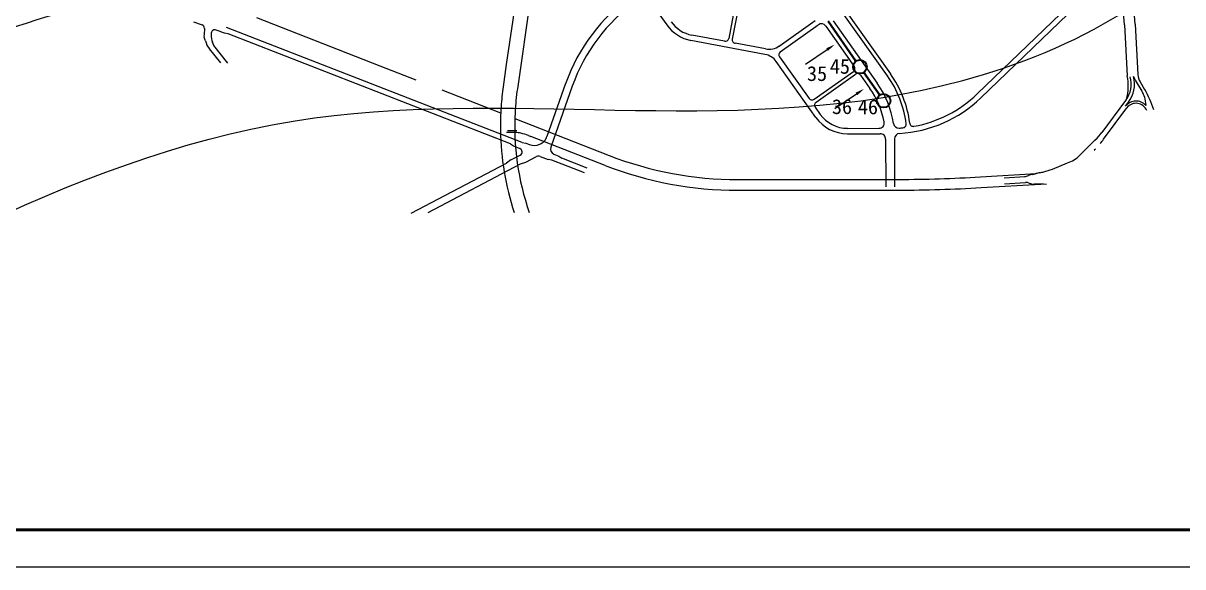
# Model space of a CAD drawing. Header units: millimetres. Extents: x 3174 to 4015, y 498 to 1092.
# Drawn here: x 3541.3 to 3854.5, y 498.1 to 644.9 of the extents above; entities that cross this region are included whole.
import ezdxf

# ---------------------------------------------------------------- set-up
doc = ezdxf.new("R2010")
doc.units = ezdxf.units.MM
doc.layers.add('dgx', color=3, linetype='Continuous')
doc.layers.add('干管', color=2, linetype='Continuous', lineweight=50)
doc.layers.add('节点', color=6, linetype='Continuous', lineweight=50)
doc.styles.get("Standard").update_dxf_attribs({"font": 'txt', "bigfont": 'gbcbig.shx'})

msp = doc.modelspace()

# ---------------------------------------------------------------- linework, layer by layer
for p, q in [((3681.17, 671.34), (3674.78, 627.21)), ((3675.43, 658.69), (3671.72, 633.75)), ((3835.05, 660.57), (3798.96, 625.81)), ((3835.64, 659.12), (3799.97, 624.77)), ((3710.21, 651.41), (3715.12, 644.48)), ((3733.5, 649.5), (3731.86, 640.82)), ((3734.46, 649.38), (3732.81, 640.64)), ((3637.71, 633.33), (3604.36, 646.34)), ((3745.51, 638.76), (3755.23, 645.66)), ((3760.06, 645.53), (3771.99, 628.71)), ((3774.75, 630.67), (3762.55, 647.88)), ((3763.34, 648.44), (3775.54, 631.23)), ((3587.31, 645.31), (3589.58, 644.49)), ((3590.22, 643.52), (3590.11, 641.85)), ((3592.07, 642.23), (3592.04, 641.73)), ((3676.06, 612.66), (3596.22, 643.8)), ((3745.8, 637.19), (3756.07, 644.47)), ((3758.09, 644.13), (3765.79, 633.27)), ((3838.78, 644.52), (3839.5, 630.72)), ((3841.68, 644.67), (3842.38, 631.1)), ((3590.49, 640.2), (3590.11, 641.1)), ((3592.73, 638.86), (3592.4, 639.83)), ((3596.63, 642.08), (3595.64, 642.2)), ((3672.88, 612.34), (3596.63, 642.08)), ((3741.66, 636.51), (3721.67, 640.28)), ((3730.73, 640.05), (3721.94, 641.71)), ((3741.81, 637.96), (3733.58, 639.51)), ((3594.61, 634.22), (3591.58, 637.98)), ((3596.54, 634.14), (3592.73, 638.86)), ((3647.46, 629.53), (3637.71, 633.33)), ((3671.72, 633.75), (3670.95, 627.76)), ((3755.41, 619.46), (3744.71, 634.55)), ((3745.57, 635.84), (3753.55, 624.59)), ((3754.9, 624.36), (3765.56, 631.92)), ((3755.46, 623.57), (3766.12, 631.13)), ((3767.47, 630.9), (3770.01, 627.31)), ((3670.26, 620.63), (3654.42, 626.81)), ((3687.78, 628.59), (3682.75, 614.33)), ((3689.61, 627.94), (3683.77, 611.42)), ((3841.7, 629.56), (3843.48, 626.56)), ((3842.99, 629.1), (3844.23, 627.01)), ((3832.71, 615.44), (3839.14, 624.08)), ((3839.07, 622.52), (3839.84, 623.56)), ((3844.32, 624.46), (3844.59, 622.72)), ((3755.23, 622.22), (3756.59, 620.3)), ((3833.13, 613.57), (3839.45, 622.07)), ((3674.08, 619.15), (3699.56, 609.21)), ((3674.63, 615.81), (3674.06, 616.04)), ((3677.77, 614.57), (3678.43, 614.33)), ((3698.5, 606.5), (3678.36, 614.36)), ((3763.91, 616.52), (3772.43, 616.53)), ((3763.91, 615.07), (3772.8, 615.08)), ((3672.88, 612.34), (3673.71, 611.76)), ((3673.71, 611.76), (3675.45, 611.08)), ((3676.06, 612.66), (3677.06, 612.53)), ((3677.06, 612.53), (3678.01, 612.16)), ((3774.25, 613.63), (3774.27, 600.69)), ((3776.67, 613.7), (3776.69, 600.69)), ((3826.7, 609.26), (3828.59, 611.17)), ((3828.59, 611.17), (3829.53, 612.07)), ((3829.53, 612.07), (3830.8, 613.29)), ((3830.99, 610.9), (3830.63, 610.6)), ((3673.03, 608), (3671.85, 607.1)), ((3673.03, 608), (3675.55, 609.32)), ((3677.04, 607.37), (3679.94, 608.88)), ((3680.94, 608.94), (3683.08, 608.1)), ((3684.08, 607.97), (3683.08, 608.1)), ((3692.94, 604.52), (3684.08, 607.97)), ((3684.61, 609.58), (3685.97, 609.05)), ((3685.97, 609.05), (3686.79, 608.47)), ((3693.63, 605.81), (3686.79, 608.47)), ((3830.63, 610.6), (3830.65, 610.62)), ((3646.11, 593.63), (3671.85, 607.1)), ((3650.63, 593.81), (3675.63, 606.9)), ((3675.63, 606.9), (3677.04, 607.37)), ((3819.29, 605.52), (3823.41, 607.19)), ((3734.32, 602.69), (3777.76, 602.75)), ((3799.86, 603.41), (3814.88, 604.29)), ((3799.86, 603.41), (3814.88, 604.29)), ((3806.25, 603.16), (3811.92, 603.53)), ((3806.25, 603.16), (3811.92, 603.53)), ((3806.35, 601.52), (3812.08, 601.89)), ((3734.33, 599.79), (3777.76, 599.84)), ((3800.03, 600.51), (3816.17, 601.45)), ((3817.73, 601.35), (3817.73, 601.35)), ((3817.73, 601.35), (3817.73, 601.35))]:
    msp.add_line(p, q)
msp.add_lwpolyline([(3173.76, 498.13), (4014.76, 498.13), (4014.76, 1092.13), (3173.76, 1092.13)], close=True)
at = {"const_width": 0.8}
msp.add_lwpolyline([(3198.76, 508.13), (4004.76, 508.13), (4004.76, 1082.13), (3198.76, 1082.13)], close=True, dxfattribs=at)
for centre, radius, start, end in [((3791.89, 642.08), 49.85, 2.9766, 46.1775), ((3791.89, 642.08), 46.95, 2.9766, 46.1775), ((3734.33, 612.15), 49.37, 125.3408, 160.553), ((3734.33, 612.15), 47.43, 125.3408, 160.553), ((3589.25, 643.58), 0.968, 356.3053, 69.9682), ((3593.04, 642.17), 0.968, 69.1651, 176.3053), ((3490.44, 372.57), 289.43, 68.6861, 69.1651), ((3723.6, 650.5), 10.41, 215.3408, 259.3142), ((3723.6, 650.5), 8.95, 215.3408, 259.3142), ((3756.91, 643.29), 1.45, 35.3408, 125.3408), ((3595.91, 641.48), 5.81, 176.3053, 183.728), ((3595.91, 641.48), 5.57, 193.2884, 218.9181), ((3595.91, 641.48), 3.87, 176.3053, 205.1373), ((3730.91, 641), 0.968, 259.3142, 349.3142), ((3733.76, 640.46), 0.968, 169.3142, 259.3142), ((3740.76, 631.75), 4.84, 35.3408, 79.3142), ((3742.71, 642.71), 4.84, 259.3142, 305.3408), ((3746.36, 636.4), 0.968, 125.3408, 215.3408), ((3765, 632.71), 0.968, 305.3408, 35.3408), ((3766.68, 630.34), 0.968, 35.3408, 125.3408), ((3751.26, 614.02), 28.8, 7.4739, 35.3408), ((3751.26, 614.02), 29.77, 7.4984, 35.3408), ((3833.23, 628.49), 7.38, 323.2923, 15.4888), ((3826.41, 627.83), 13.4, 345.1108, 12.4777), ((3826.41, 627.83), 13.4, 345.1108, 12.4777), ((3833.23, 628.49), 8.25, 323.2923, 14.1326), ((3836.93, 627.76), 5.1, 20.6691, 32.4984), ((3846.74, 631.32), 4.36, 182.9766, 210.6631), ((3744.71, 617.08), 74.54, 171.7582, 175.8969), ((3744.71, 617.08), 70.67, 171.7563, 176.8715), ((3751.26, 614.02), 22.99, 10.621, 35.3408), ((3751.26, 614.02), 25.41, 8.6248, 35.3408), ((3821, 613.23), 26.14, 29.9408, 30.6631), ((3821, 613.23), 27.01, 17.9774, 30.6631), ((3821, 613.23), 27.01, 17.9774, 30.6631), ((3754.34, 625.15), 0.968, 215.3408, 305.3408), ((3756.02, 622.78), 0.968, 125.3408, 215.3408), ((3775.96, 649.69), 34.61, 273.4291, 313.9252), ((3775.96, 649.69), 33.15, 280.3191, 313.9252), ((3841.92, 620.23), 3.65, 43.0371, 141.2199), ((3821, 613.23), 26.14, 29.4791, 29.9408), ((3839.54, 623.71), 4.84, 8.8502, 29.4791), ((3744.71, 617.08), 74.54, 175.8969, 180.8822), ((3744.71, 617.08), 70.67, 176.8715, 199.2223), ((3763.9, 625.48), 8.95, 215.3408, 270.0716), ((3841.92, 620.23), 3.07, 20.7383, 143.3252), ((3763.9, 625.48), 10.41, 215.3408, 270.0716), ((3772.43, 617.98), 1.45, 270.0716, 10.621), ((3777.82, 618.04), 1.45, 188.6248, 273.3501), ((3778.85, 617.64), 0.968, 275.1478, 7.4739), ((3781.73, 618.03), 0.968, 187.4984, 280.3191), ((3744.71, 617.08), 74.54, 180.8373, 198.1877), ((3673.39, 596.48), 18.95, 87.311, 94.8375), ((3673.41, 597.35), 18.51, 87.22, 94.1702), ((3673.64, 605.99), 9.44, 77.5731, 86.1362), ((3673.64, 605.99), 9.87, 84.2881, 86.1362), ((3671.89, 599.07), 16.58, 69.2195, 76.7958), ((3679.33, 615.54), 3.63, 248.6939, 340.553), ((3772.8, 613.63), 1.45, 0.0716, 90.0716), ((3778.12, 613.7), 1.45, 93.4291, 180.0716), ((3775.96, 649.69), 33.15, 273.3501, 275.1478), ((3796.6, 645.44), 46.94, 316.9437, 320.2713), ((3675.1, 610.17), 0.968, 297.6328, 68.6939), ((3685.14, 610.93), 1.45, 160.553, 248.6939), ((3809.11, 633.76), 29.83, 316.6672, 316.9437), ((3803.39, 635.98), 37.24, 320.7507, 322.9907), ((3680.5, 607.81), 1.21, 68.6939, 117.6328), ((3734.2, 698.04), 95.35, 248.6939, 270.0716), ((3820.61, 615.28), 8.56, 289.1134, 315.2883), ((3734.2, 698.04), 98.25, 248.6939, 270.0716), ((3812.97, 621.15), 16.86, 280.0618, 283.7566), ((3812.97, 621.15), 16.86, 283.7566, 292.0376), ((3777.27, 988.49), 385.75, 270.0716, 273.3567), ((3811.66, 606.41), 2.9, 272.1533, 294.5151), ((3811.66, 606.41), 2.9, 272.1533, 294.5151), ((3812.27, 600.14), 1.76, 64.3864, 96.4123), ((3812.27, 600.14), 1.76, 64.3864, 96.4123), ((3814.23, 600.78), 3.3, 95.7134, 114.5151), ((3814.23, 600.78), 3.3, 95.7134, 114.5151), ((3814.28, 604.33), 2.89, 244.3864, 272.5595), ((3814.28, 604.33), 2.89, 244.3864, 272.5595), ((3813.54, 607.66), 3.62, 275.7134, 288.4603), ((3813.54, 607.66), 3.62, 275.7134, 288.4603), ((3817.79, 594.95), 9.78, 107.2948, 108.4603), ((3817.79, 594.95), 9.78, 107.2948, 108.4603), ((3817.79, 594.95), 9.78, 101.0697, 107.2948), ((3777.27, 988.49), 388.65, 270.0716, 273.3567), ((3815.41, 578.06), 23.41, 84.3082, 92.4401), ((3815.41, 578.06), 23.41, 84.3082, 92.4401)]:
    msp.add_arc(centre, radius, start, end)
at = {"layer": 'dgx'}
for points in [[(3300.19, 618.71), (3370.04, 751.16), (3483.55, 778.12), (3570.07, 824.92), (3741.53, 902.64), (3757.4, 920.09)], [(3300.99, 595.71), (3416.88, 686.92), (3472.44, 740.85), (3569.28, 747.19), (3684.38, 800.33), (3803.44, 864.57)], [(3343.23, 574.94), (3528.55, 682.74), (3646.6, 716.98), (3769.73, 793.08), (3823.04, 833.66)], [(3380.04, 547.03), (3553.94, 648.5), (3740.53, 682.74), (3825.58, 748.69), (3838.27, 770.25)], [(3444.77, 543.23), (3619.94, 619.33), (3795.11, 629.47), (3870.01, 678.93), (3877.62, 694.15)]]:
    msp.add_spline(points, degree=3, dxfattribs=at)
at = {"layer": '干管', "color": 5, "linetype": 'ByBlock', "lineweight": 40}
for p, q in [((3758.71, 645.43), (3766.24, 634.65)), ((3768.34, 631.64), (3772.65, 625.49))]:
    msp.add_line(p, q, dxfattribs=at)
at = {"layer": '干管', "color": 1, "linetype": 'ByBlock', "lineweight": -3}
for p, q in [((3752.59, 633.84), (3758.46, 637.8)), ((3760.5, 621.85), (3766.37, 625.81))]:
    msp.add_line(p, q, dxfattribs=at)
for points in [[(3758.23, 638.14), (3758.69, 637.45), (3760.53, 639.19)], [(3766.14, 626.16), (3766.61, 625.47), (3768.45, 627.21)]]:
    msp.add_solid(points, dxfattribs=at)
at = {"layer": '节点', "color": 3, "linetype": 'ByBlock', "lineweight": 35}
for centre in [(3767.29, 633.15), (3773.7, 623.98)]:
    msp.add_circle(centre, 1.84, dxfattribs=at)

# ---------------------------------------------------------------- texts
at = {"color": 4, "char_height": 4, "width": 31.635, "attachment_point": 1}
for s, insert in [('{\\fSimSun|b0|i0|c134|p2;35}', (3753, 633.32)), ('{\\fSimSun|b0|i0|c134|p2;36}', (3759.74, 624.39))]:
    msp.add_mtext(s, dxfattribs=dict(at, insert=insert))
at = {"color": 3, "char_height": 4, "width": 31.635, "attachment_point": 1}
for s, insert in [('{\\fSimSun|b0|i0|c134|p2;45}', (3759.18, 635.26)), ('{\\fSimSun|b0|i0|c134|p2;46}', (3766.75, 624.32))]:
    msp.add_mtext(s, dxfattribs=dict(at, insert=insert))

doc.saveas('drawing.dxf')
